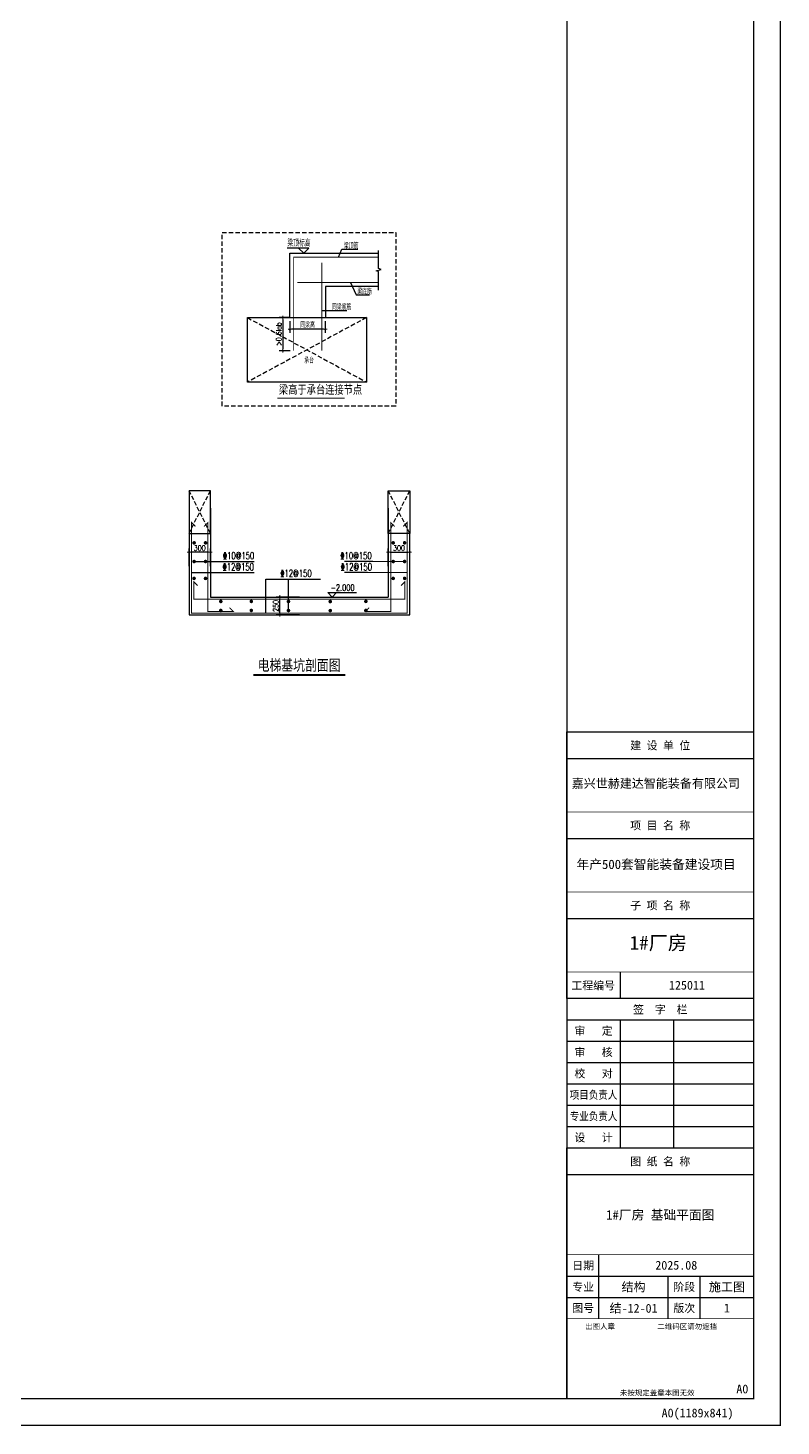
# Model space of a CAD drawing. Extents: x -1201378 to 2367219, y -619313 to 244905.
# Drawn here: x -75104 to -32781, y 118680 to 197304 of the extents above; entities that cross this region are included whole.
import ezdxf
from ezdxf.enums import TextEntityAlignment as Align

# ---------------------------------------------------------------- set-up
doc = ezdxf.new("R2010")
doc.units = 0
doc.header["$LTSCALE"] = 1000
doc.linetypes.add('DASH', pattern=[0.35, 0.25, -0.1])
doc.linetypes.add('HIDDEN', pattern=[0.375, 0.25, -0.125])
doc.layers.get('0').update_dxf_attribs({"linetype": 'CONTINUOUS'})
doc.layers.get('Defpoints').update_dxf_attribs({"linetype": 'CONTINUOUS'})
for name, color, linetype in [('0-cxFrame', 155, 'CONTINUOUS'), ('S-BG', 131, 'CONTINUOUS'), ('S-DK', 161, 'CONTINUOUS'), ('S-SGJ', 21, 'CONTINUOUS'), ('S-SHAPE', 51, 'CONTINUOUS'), ('S-SHAPE1', 165, 'CONTINUOUS'), ('S-SHAPE2', 165, 'HIDDEN'), ('S-TEXT', 21, 'CONTINUOUS'), ('SGJ', 21, 'CONTINUOUS'), ('建-文字', 7, 'CONTINUOUS')]:
    doc.layers.add(name, color=color, linetype=linetype)
for name, color, linetype, lineweight in [('0-cxText', 131, 'CONTINUOUS', 25), ('S-dim', 81, 'CONTINUOUS', 0), ('S-donut', 11, 'CONTINUOUS', 0), ('S-gj', 6, 'CONTINUOUS', 0)]:
    doc.layers.add(name, color=color, linetype=linetype, lineweight=lineweight)
doc.styles.add('cx_biaoti', font='')
doc.styles.add('cx_tuming', font='simhei.ttf')
doc.styles.add('cx_tuqian1', font='')
doc.styles.add('SS1', font='tj-romans1.shx', dxfattribs={"width": 0.7, "bigfont": 'tj-hztxt1.shx'})
doc.styles.add('TJ1', font='tj-romans1.shx', dxfattribs={"width": 0.7, "bigfont": 'tj-hztxt1.shx'})
doc.styles.add('TKZ1', font='tjromant.shx', dxfattribs={"width": 0.7, "bigfont": 'tjhts.shx'})
doc.styles.add('黑体', font='simhei.ttf', dxfattribs={"width": 0.8})
doc.styles.get('cx_biaoti').set_extended_font_data('SimSun')
doc.styles.get('cx_tuqian1').set_extended_font_data('SimSun')
doc.dimstyles.new('S-25-100', dxfattribs={"dimscale": 100, "dimtxt": 3, "dimasz": 1, "dimexe": 2, "dimexo": 0, "dimgap": 0.8, "dimtad": 1, "dimdec": 0, "dimlfac": 0.25, "dimzin": 0, "dimdsep": 46, "dimtxsty": 'SS1', "dimblk1": 'TT', "dimblk2": 'TT', "dimsah": 1, "dimcen": 1, "dimclrd": 256, "dimclre": 256, "dimclrt": 256, "dimadec": 0, "dimazin": 0, "dimtfac": 1, "dimtdec": 0, "dimtix": 1, "dimtmove": 2, "dimatfit": 0, "dimldrblk": 'TT', "dimfxl": 2, "dimtolj": 1, "dimtzin": 0, "dimarcsym": 0})
doc.dimstyles.new('S-25-100A', dxfattribs={"dimscale": 100, "dimtxt": 3, "dimasz": 1, "dimexe": 2, "dimexo": 2, "dimgap": 0.8, "dimtad": 1, "dimdec": 0, "dimlfac": 0.25, "dimzin": 0, "dimdsep": 46, "dimtxsty": 'SS1', "dimblk1": 'TT', "dimblk2": 'TT', "dimsah": 1, "dimcen": 1, "dimclrd": 256, "dimclre": 256, "dimclrt": 256, "dimadec": 0, "dimazin": 0, "dimtfac": 1, "dimtdec": 0, "dimtix": 1, "dimtmove": 2, "dimatfit": 0, "dimldrblk": 'TT', "dimfxl": 2, "dimtolj": 1, "dimtzin": 0, "dimarcsym": 0})

# ---------------------------------------------------------------- blocks, each defined once
blk = doc.blocks.new('zjcx_lan_qianzi(Dragon)')
for p, q in [((-7000, 4800), (0, 4800)), ((-5000, 4800), (-5000, 0)), ((-3000, 4800), (-3000, 0)), ((-7000, 4000), (0, 4000)), ((-7000, 3200), (0, 3200)), ((-7000, 2400), (0, 2400)), ((-7000, 1600), (0, 1600)), ((-7000, 800), (0, 800))]:
    blk.add_line(p, q)
at = {"const_width": 30}
blk.add_lwpolyline([(-7000, 5600), (0, 5600)], dxfattribs=at)
blk.add_lwpolyline([(-7000, 5600), (0, 5600), (0, 0), (-7000, 0)], close=True, dxfattribs=at)
at = {"style": 'cx_biaoti'}
for s, p in [('签  字  栏', (-3500, 5200)), ('审   定', (-6000, 4400)), ('审   核', (-6000, 3600)), ('校   对', (-6000, 2800)), ('设   计', (-6000, 400))]:
    blk.add_text(s, height=300, dxfattribs=at).set_placement(p, align=Align.MIDDLE)
at = {"style": 'cx_biaoti', "width": 0.85}
for s, p in [('项目负责人', (-6000, 2000)), ('专业负责人', (-6000, 1200))]:
    blk.add_text(s, height=300, dxfattribs=at).set_placement(p, align=Align.MIDDLE)
blk = doc.blocks.new('T-签字(Dragon)')
at = {"layer": '0-cxFrame'}
blk.add_blockref('zjcx_lan_qianzi(Dragon)', (0, 0), dxfattribs=at)
blk = doc.blocks.new('zjcx_lan_tuming(Dragon)')
for p, q in [((-7000, 8400), (0, 8400)), ((-5800, 3000), (-5800, 5400)), ((-7000, 4600), (0, 4600)), ((-3200, 3000), (-3200, 4600)), ((-2000, 3000), (-2000, 4600)), ((-7000, 3800), (0, 3800))]:
    blk.add_line(p, q)
at = {"const_width": 30}
for points in [[(-7000, 9400), (0, 9400)], [(-7000, 5400), (0, 5400)], [(-7000, 3000), (0, 3000)], [(-7000, 0), (0, 0)]]:
    blk.add_lwpolyline(points, dxfattribs=at)
blk.add_lwpolyline([(-7000, 9400), (0, 9400), (0, 0), (-7000, 0)], close=True)
at = {"style": 'cx_biaoti'}
for s, p in [('图 纸 名 称', (-3500, 8900)), ('日期', (-6388, 5000)), ('专业', (-6388, 4200)), ('阶段', (-2600, 4200)), ('图号', (-6388, 3400)), ('版次', (-2600, 3400))]:
    blk.add_text(s, height=300, dxfattribs=at).set_placement(p, align=Align.MIDDLE)
for s, p in [('出图人章', (-6316, 2607)), ('二维码区请勿遮挡', (-3609, 2607)), ('未按规定盖章本图无效', (-5013, 120))]:
    blk.add_text(s, height=200, dxfattribs=at).set_placement(p)
blk = doc.blocks.new('T-图签(Dragon)')
blk.add_blockref('zjcx_lan_tuming(Dragon)', (0, 0))
at = {"color": 3, "style": 'cx_biaoti'}
for s, p in [('2025.08', (-2900, 5000)), ('施工图', (-1000, 4200))]:
    blk.add_text(s, height=330, dxfattribs=at).set_placement(p, align=Align.MIDDLE)
blk = doc.blocks.new('zjcx_lan_xiangmu(Dragon)')
for p, q in [((-7000, 9000), (0, 9000)), ((-7000, 6000), (0, 6000)), ((-7000, 3000), (0, 3000)), ((-5000, 1000), (-5000, 0))]:
    blk.add_line(p, q)
at = {"const_width": 30}
for points in [[(-7000, 10000), (0, 10000)], [(-7000, 7000), (0, 7000)], [(-7000, 7000), (0, 7000)], [(-7000, 4000), (0, 4000)], [(-7000, 4000), (0, 4000)], [(-7000, 1000), (0, 1000)], [(-7000, 0), (0, 0)]]:
    blk.add_lwpolyline(points, dxfattribs=at)
blk.add_lwpolyline([(-7000, 10000), (0, 10000), (0, 0), (-7000, 0)], close=True)
at = {"style": 'cx_biaoti'}
for s, p in [('建 设 单 位', (-3500, 9500)), ('项 目 名 称', (-3500, 6500)), ('子 项 名 称', (-3500, 3500)), ('工程编号', (-6013, 500))]:
    blk.add_text(s, height=300, dxfattribs=at).set_placement(p, align=Align.MIDDLE)
blk = doc.blocks.new('T-项目(Dragon)')
blk.add_blockref('zjcx_lan_xiangmu(Dragon)', (0, 0))
at = {"color": 3, "style": 'cx_tuming'}
for s, height, p in [('嘉兴世赫建达智能装备有限公司', 330, (-6816, 7901)), ('年产500套智能装备建设项目 ', 350, (-6638, 4859))]:
    blk.add_text(s, height=height, dxfattribs=at).set_placement(p)
blk = doc.blocks.new('zjcx_T0(Dragon)')
at = {"layer": '0-cxFrame', "const_width": 50}
blk.add_lwpolyline([(0, 82100), (-7000, 82100), (-7000, 0), (0, 0)], close=True, dxfattribs=at)
at = {"layer": '0-cxFrame'}
for name, p in [('T-项目(Dragon)', (0, 15000)), ('T-签字(Dragon)', (0, 9400)), ('T-图签(Dragon)', (0, 0))]:
    blk.add_blockref(name, p, dxfattribs=at)
blk = doc.blocks.new('TK22.A0 L(Dragon)')
at = {"layer": '0-cxFrame', "color": 7, "const_width": 0.5}
blk.add_lwpolyline([(0, 0), (-1486, 0), (-1486, 841), (0, 841)], close=True, dxfattribs=at)
at = {"layer": '0-cxFrame', "const_width": 0.5}
for points in [[(-80, 10), (-1466, 10), (-1466, 831), (-80, 831)], [(-10, 10), (-80, 10), (-80, 831), (-10, 831)]]:
    blk.add_lwpolyline(points, close=True, dxfattribs=at)
at = {"layer": '0-cxFrame', "xscale": 0.009999999999999998, "yscale": 0.009999999999999998, "zscale": 0.009999999999999998}
blk.add_blockref('zjcx_T0(Dragon)', (-10, 10), dxfattribs=at)
at = {"style": '黑体', "flags": 4}
blk.add_attdef('图幅', text='', height=3.3, dxfattribs=at).set_placement((-40, 3), align=Align.RIGHT)
at = {"layer": '0-cxFrame', "style": '黑体'}
blk.add_text('(1189x841)', height=3.3, dxfattribs=at).set_placement((-40, 3))
at = {"layer": '0-cxText', "flags": 4}
for tag, height, style, p in [('建设单位', 3.5, 'cx_tuming', (-45, 240)), ('项目名称', 3.5, 'cx_tuming', (-45, 210)), ('子项名称', 3.5, 'cx_tuming', (-45, 180)), ('工程编号', 3.3, 'cx_tuqian1', (-35, 165)), ('图名1', 3.5, 'cx_tuming', (-45, 87)), ('图名2', 3.5, 'cx_tuming', (-45, 79)), ('图名3', 3.5, 'cx_tuming', (-45, 71)), ('出图日期', 3.3, 'cx_tuqian1', (-39, 60)), ('专业', 3.3, 'cx_tuqian1', (-55, 52)), ('图号', 3.3, 'cx_tuqian1', (-55, 44)), ('版次', 3.3, 'cx_tuqian1', (-20, 44))]:
    blk.add_attdef(tag, text='', height=height, dxfattribs=dict(at, style=style)).set_placement(p, align=Align.MIDDLE)
at = {"layer": 'Defpoints', "color": 6, "flags": 4}
for tag, height, style, p in [('tufu', 3.3, '黑体', (-12, 12)), ('dwfname', 4, 'cx_tuqian1', (-80, 3))]:
    blk.add_attdef(tag, text='', height=height, dxfattribs=dict(at, style=style)).set_placement(p, align=Align.RIGHT)
blk = doc.blocks.new('TT')
blk.add_line((-0.97, 0), (0.97, 0))
at = {"const_width": 0.45}
blk.add_lwpolyline([(-0.44, -0.44), (0.44, 0.44)], dxfattribs=at)
blk = doc.blocks.new('*D6587')
at = {"layer": 'Defpoints', "color": 0, "transparency": 16777216}
for p in [(-66052, 167826), (-66052, 167046), (-64852, 167046)]:
    blk.add_point(p, dxfattribs=at)
at = {"layer": 'S-dim', "lineweight": -2, "transparency": 16777216}
for p, q in [((-66052, 167046), (-66052, 168026)), ((-64952, 167826), (-65952, 167826)), ((-64852, 167046), (-64852, 168026))]:
    blk.add_line(p, q, dxfattribs=at)
at = {"layer": 'S-dim', "lineweight": -2, "transparency": 16777216, "xscale": 100, "yscale": 100, "zscale": 100, "rotation": 180}
blk.add_blockref('TT', (-66052, 167826), dxfattribs=at)
at = {"layer": 'S-dim', "lineweight": -2, "transparency": 16777216, "xscale": 100, "yscale": 100, "zscale": 100}
blk.add_blockref('TT', (-64852, 167826), dxfattribs=at)
at = {"layer": 'S-dim', "transparency": 16777216, "insert": (-65452, 168056), "char_height": 300, "attachment_point": 5, "style": 'SS1'}
blk.add_mtext('\\A1;300', dxfattribs=at)
blk = doc.blocks.new('*D6588')
at = {"layer": 'Defpoints', "color": 0, "transparency": 16777216}
for p in [(-53652, 167826), (-54852, 167046), (-53652, 167046)]:
    blk.add_point(p, dxfattribs=at)
at = {"layer": 'S-dim', "lineweight": -2, "transparency": 16777216}
for p, q in [((-54852, 167046), (-54852, 168026)), ((-54752, 167826), (-53752, 167826)), ((-53652, 167046), (-53652, 168026))]:
    blk.add_line(p, q, dxfattribs=at)
at = {"layer": 'S-dim', "lineweight": -2, "transparency": 16777216, "xscale": 100, "yscale": 100, "zscale": 100, "rotation": 180}
blk.add_blockref('TT', (-54852, 167826), dxfattribs=at)
at = {"layer": 'S-dim', "lineweight": -2, "transparency": 16777216, "xscale": 100, "yscale": 100, "zscale": 100}
blk.add_blockref('TT', (-53652, 167826), dxfattribs=at)
at = {"layer": 'S-dim', "transparency": 16777216, "insert": (-54252, 168056), "char_height": 300, "attachment_point": 5, "style": 'SS1'}
blk.add_mtext('\\A1;300', dxfattribs=at)
blk = doc.blocks.new('*D6589')
at = {"layer": 'Defpoints', "color": 0, "transparency": 16777216}
for p in [(-60949, 165300), (-59852, 165300), (-59852, 164300)]:
    blk.add_point(p, dxfattribs=at)
at = {"layer": 'S-dim', "lineweight": -2, "transparency": 16777216}
for p, q in [((-59852, 165300), (-61149, 165300)), ((-60949, 164400), (-60949, 165200)), ((-59852, 164300), (-61149, 164300))]:
    blk.add_line(p, q, dxfattribs=at)
at = {"layer": 'S-dim', "lineweight": -2, "transparency": 16777216, "xscale": 100, "yscale": 100, "zscale": 100}
for p, rotation in [((-60949, 165300), 90), ((-60949, 164300), 270)]:
    blk.add_blockref('TT', p, dxfattribs=dict(at, rotation=rotation))
at = {"layer": 'S-dim', "transparency": 16777216, "insert": (-61179, 164800), "char_height": 300, "attachment_point": 5, "rotation": 90, "style": 'SS1'}
blk.add_mtext('\\A1;250', dxfattribs=at)
blk = doc.blocks.new('*D6614')
at = {"layer": 'Defpoints', "color": 0, "transparency": 16777216}
for p in [(-60172, 181018), (-60781, 179152), (-60172, 179152)]:
    blk.add_point(p, dxfattribs=at)
at = {"layer": 'S-dim', "lineweight": -2, "transparency": 16777216}
for p, q in [((-60372, 181018), (-60981, 181018)), ((-60781, 180918), (-60781, 179252)), ((-60372, 179152), (-60981, 179152))]:
    blk.add_line(p, q, dxfattribs=at)
at = {"layer": 'S-dim', "lineweight": -2, "transparency": 16777216, "xscale": 100, "yscale": 100, "zscale": 100}
for p, rotation in [((-60781, 181018), 90), ((-60781, 179152), 270)]:
    blk.add_blockref('TT', p, dxfattribs=dict(at, rotation=rotation))
at = {"layer": 'S-dim', "transparency": 16777216, "insert": (-61011, 180085), "char_height": 300, "attachment_point": 5, "rotation": 90, "style": 'SS1'}
blk.add_mtext('\\A1;>0.6lab', dxfattribs=at)
blk = doc.blocks.new('*D6615')
at = {"layer": 'Defpoints', "color": 0, "transparency": 16777216}
for p in [(-60392, 181018), (-58392, 181018), (-60392, 180361)]:
    blk.add_point(p, dxfattribs=at)
at = {"layer": 'S-dim', "lineweight": -2, "transparency": 16777216}
for p, q in [((-60392, 180818), (-60392, 180161)), ((-58492, 180361), (-60292, 180361)), ((-58392, 180818), (-58392, 180161))]:
    blk.add_line(p, q, dxfattribs=at)
at = {"layer": 'S-dim', "lineweight": -2, "transparency": 16777216, "xscale": 100, "yscale": 100, "zscale": 100, "rotation": 180}
blk.add_blockref('TT', (-60392, 180361), dxfattribs=at)
at = {"layer": 'S-dim', "lineweight": -2, "transparency": 16777216, "xscale": 100, "yscale": 100, "zscale": 100}
blk.add_blockref('TT', (-58392, 180361), dxfattribs=at)
at = {"layer": 'S-dim', "transparency": 16777216, "insert": (-59392, 180591), "char_height": 300, "attachment_point": 5, "style": 'SS1'}
blk.add_mtext('\\A1;同梁高', dxfattribs=at)

msp = doc.modelspace()

# ---------------------------------------------------------------- linework, layer by layer
at = {"layer": 'S-BG', "flags": 128}
msp.add_lwpolyline([(-59894.2, 184924.4), (-59606.2, 184636.4), (-59318.2, 184924.4), (-60541.9, 184924.4)], dxfattribs=at)
at = {"layer": 'S-BG'}
msp.add_lwpolyline([(-57756.5, 165549.7), (-58006.5, 165299.7), (-58256.5, 165549.7), (-56647.5, 165549.7), (-56647.5, 165549.7)], dxfattribs=at)
at = {"layer": 'S-DK'}
msp.add_line((-60392, 184516.4), (-60391.9, 184516.4), dxfattribs=at)
at = {"layer": 'S-donut', "const_width": 100}
for points in [[(-65718.1, 168347.9, -1), (-65818.1, 168347.9, -1)], [(-65076, 168347.9, -1), (-65176, 168347.9, -1)], [(-54628.2, 168347.9, 1), (-54528.2, 168347.9, 1)], [(-53986.1, 168347.9, 1), (-53886.1, 168347.9, 1)], [(-65718.1, 167298.5, -1), (-65818.1, 167298.5, -1)], [(-65076, 167298.5, -1), (-65176, 167298.5, -1)], [(-54628.2, 167298.5, 1), (-54528.2, 167298.5, 1)], [(-53986.1, 167298.5, 1), (-53886.1, 167298.5, 1)], [(-65718.1, 166348.7, -1), (-65818.1, 166348.7, -1)], [(-65076, 166348.7, -1), (-65176, 166348.7, -1)], [(-54628.2, 166348.7, 1), (-54528.2, 166348.7, 1)], [(-53986.1, 166348.7, 1), (-53886.1, 166348.7, 1)], [(-64317.7, 165053.3, 1), (-64217.7, 165053.3, 1)], [(-62602.8, 165053.3, 1), (-62502.8, 165053.3, 1)], [(-60515.3, 165053.3, 1), (-60415.3, 165053.3, 1)], [(-58165.6, 165045.7, 1), (-58065.6, 165045.7, 1)], [(-56162.7, 165055.4, 1), (-56062.7, 165055.4, 1)], [(-64317.7, 164545.6, 1), (-64217.7, 164545.6, 1)], [(-62602.8, 164545.6, 1), (-62502.8, 164545.6, 1)], [(-60515.3, 164545.6, 1), (-60415.3, 164545.6, 1)], [(-58165.6, 164538.1, 1), (-58065.6, 164538.1, 1)], [(-56162.7, 164547.8, 1), (-56062.7, 164547.8, 1)]]:
    msp.add_lwpolyline(points, format="xyb", close=True, dxfattribs=at)
at = {"layer": 'S-gj'}
for points, const_width in [([(-60172, 179152.4), (-60172, 184416.4), (-55398, 184416.4)], 45), ([(-58591.5, 184108.3), (-58591.5, 179152.4)], 45), ([(-59972, 182986.6), (-59972, 182986.6), (-55398, 182986.6)], 45), ([(-54006.9, 169273.9), (-53792.1, 169488.7), (-53792.1, 164397.8), (-65912.1, 164397.8), (-65912.1, 169488.7), (-65697.3, 169273.9)], 60), ([(-63781.4, 164704.3), (-63562.8, 164485.8), (-64992.1, 164485.8), (-64992.1, 169485.6), (-65210.7, 169267)], 60), ([(-55922.8, 164704.3), (-56141.4, 164485.8), (-54712.1, 164485.8), (-54712.1, 169485.6), (-54493.5, 169267)], 60), ([(-54137.8, 165941.2), (-53919.2, 166159.7), (-53919.2, 165182.7), (-65785, 165182.7), (-65785, 166159.7), (-65566.4, 165941.2)], 60)]:
    msp.add_lwpolyline(points, dxfattribs=dict(at, const_width=const_width))
at = {"layer": 'S-SGJ'}
for points in [[(-65803.6, 167298.5), (-65803.6, 167298.5), (-63980.4, 167298.5), (-62392.1, 167298.5)], [(-53926, 167289.4), (-53926, 167289.4), (-55723.8, 167298.5), (-57312.1, 167298.5)], [(-53926, 167289.4), (-53926, 167289.4), (-55723.8, 167298.5), (-57312.1, 167298.5)], [(-65912.1, 166673.2), (-63674.6, 166673.2), (-62392.1, 166673.2)], [(-61744.6, 164379.3), (-61744.6, 166311.2), (-59231, 166311.2), (-58661.3, 166311.2)], [(-60465.3, 164527.1), (-60465.3, 166311.2)], [(-53792.1, 166664), (-53792.1, 166664), (-56029.6, 166673.2), (-57312.1, 166673.2)], [(-53792.1, 166664), (-53792.1, 166664), (-56029.6, 166673.2), (-57312.1, 166673.2)]]:
    msp.add_lwpolyline(points, dxfattribs=at)
at = {"layer": 'S-SHAPE', "ltscale": 0.25}
for p, q in [((-60389.9, 181017.7), (-60389.9, 184636.4)), ((-60389.9, 184636.4), (-55398, 184636.4)), ((-55398, 182766.6), (-58391.7, 182766.6)), ((-58391.7, 182766.6), (-58391.7, 181017.7))]:
    msp.add_line(p, q, dxfattribs=at)
msp.add_lwpolyline([(-62773.1, 181017.7), (-56080.7, 181017.7), (-56080.7, 177386), (-62773.1, 177386)], close=True, dxfattribs=at)
at = {"layer": 'S-SHAPE', "linetype": 'ByBlock'}
for points in [[(-64852.1, 171280.1), (-66052.1, 171280.1), (-66052.1, 168880.1), (-64852.1, 168880.1)], [(-54852.1, 171280.1), (-53652.1, 171280.1), (-53652.1, 168880.1), (-54852.1, 168880.1)]]:
    msp.add_lwpolyline(points, close=True, dxfattribs=at)
for points in [[(-64852.1, 170299.7), (-64852.1, 165299.7)], [(-54852.1, 170299.7), (-54852.1, 165299.7)], [(-66052.1, 168880.1), (-66052.1, 164299.7), (-53652.1, 164299.7), (-53652.1, 168880.1)], [(-64852.1, 165299.7), (-54852.1, 165299.7)]]:
    msp.add_lwpolyline(points, dxfattribs=at)
at = {"layer": 'S-SHAPE1'}
msp.add_lwpolyline([(-55398, 182560.1), (-55398, 183605), (-55535.5, 183648.8), (-55260.5, 183723.8), (-55398, 183767.5), (-55398, 184791)], dxfattribs=at)
at = {"layer": 'S-SHAPE2'}
for p, q in [((-62773.1, 181017.7), (-56080.7, 177386)), ((-56080.7, 181017.7), (-62773.1, 177386))]:
    msp.add_line(p, q, dxfattribs=at)
msp.add_lwpolyline([(-64193.7, 185804), (-54433.7, 185804), (-54433.7, 176044), (-64193.7, 176044)], close=True, dxfattribs=at)
at = {"layer": 'S-SHAPE2', "linetype": 'DASH'}
for points in [[(-64852.1, 168880.1), (-66052.1, 171280.1)], [(-66052.1, 168880.1), (-64852.1, 171280.1)], [(-54852.1, 168880.1), (-53652.1, 171280.1)], [(-53652.1, 168880.1), (-54852.1, 171280.1)]]:
    msp.add_lwpolyline(points, dxfattribs=at)
at = {"layer": 'S-TEXT'}
for points, const_width in [([(-61084.5, 176483.3), (-57297.1, 176483.3)], 45), ([(-62446.4, 160912.8), (-57269.4, 160912.8)], 120)]:
    msp.add_lwpolyline(points, dxfattribs=dict(at, const_width=const_width))
at = {"layer": 'SGJ'}
for p, q in [((-57659.7, 184416.4), (-57462.7, 184867.1)), ((-57462.7, 184867.1), (-56573.8, 184867.1)), ((-56969.8, 182986.6), (-56664.6, 182288.3)), ((-56664.6, 182288.3), (-55908.9, 182288.3)), ((-58591.5, 181415.2), (-57174.6, 181415.2))]:
    msp.add_line(p, q, dxfattribs=at)

# ---------------------------------------------------------------- block references
at = {"layer": '0-cxFrame'}
ref = msp.add_blockref('TK22.A0 L(Dragon)', (-32818.2, 118717.3), dxfattribs=dict(at, xscale=150, yscale=150, zscale=150))
ref.add_attrib('图名2', '1#厂房 基础平面图', dxfattribs={"layer": '0-cxText', "height": 525, "style": 'cx_tuming'}).set_placement((-39568.2, 130567.3), align=Align.MIDDLE)
ref.add_attrib('工程编号', '125011', dxfattribs={"layer": '0-cxText', "height": 495, "style": 'cx_tuqian1'}).set_placement((-38068.2, 143467.3), align=Align.MIDDLE)
ref.add_attrib('图号', '结-12-01', dxfattribs={"layer": '0-cxText', "height": 495, "style": 'cx_tuqian1'}).set_placement((-41068.2, 125317.3), align=Align.MIDDLE)
ref.add_attrib('版次', '1', dxfattribs={"layer": '0-cxText', "height": 495, "style": 'cx_tuqian1'}).set_placement((-35818.2, 125317.3), align=Align.MIDDLE)
ref.add_attrib('专业', '结构', dxfattribs={"layer": '0-cxText', "height": 495, "style": 'cx_tuqian1'}).set_placement((-41068.2, 126517.3), align=Align.MIDDLE)
ref.add_attrib('图幅', 'A0', dxfattribs={"layer": '0', "height": 495, "style": '黑体'}).set_placement((-38818.2, 119167.3), align=Align.RIGHT)
ref.add_attrib('tufu', 'A0', dxfattribs={"layer": 'Defpoints', "color": 6, "height": 495, "style": '黑体'}).set_placement((-34618.2, 120517.3), align=Align.RIGHT)

# ---------------------------------------------------------------- texts
at = {"layer": 'S-BG', "style": 'SS1', "width": 0.7}
msp.add_text('梁顶标高', height=360, dxfattribs=at).set_placement((-60526.8, 185017.3))
at = {"layer": 'S-BG', "style": 'TJ1', "width": 0.7}
msp.add_text('-2.000', height=350, dxfattribs=at).set_placement((-56747.6, 165649.7), align=Align.RIGHT)
at = {"layer": 'S-SGJ', "style": 'SS1', "width": 0.7}
for s, p in [('%%15310@150', (-62388.1, 167423.5)), ('%%15310@150', (-55786.8, 167423.5)), ('%%15312@150', (-62405.4, 166798.2)), ('%%15312@150', (-59161.4, 166436.2)), ('%%15312@150', (-55769.5, 166798.2))]:
    msp.add_text(s, height=400, dxfattribs=at).set_placement(p, align=Align.RIGHT)
at = {"layer": 'S-TEXT', "style": 'SS1', "width": 0.8}
msp.add_text('梁高于承台连接节点', height=500, dxfattribs=at).set_placement((-61001.8, 176678.7, 0))
at = {"layer": 'S-TEXT', "style": 'TKZ1'}
msp.add_text('电梯基坑剖面图', height=700, dxfattribs=at).set_placement((-59866.9, 161093.1), align=Align.CENTER)
at = {"layer": 'SGJ', "style": 'SS1', "width": 0.7}
for s, p in [('梁顶筋', (-57348, 184903.2)), ('梁底筋', (-56594.5, 182325.3)), ('同梁底筋', (-58021.8, 181452.2)), ('承台', (-59576, 178446.1))]:
    msp.add_text(s, height=300, rotation=359.999997, dxfattribs=at).set_placement(p)
at = {"layer": '建-文字', "style": '黑体'}
msp.add_text('1#厂房', height=788.61, dxfattribs=at).set_placement((-41289.9, 145460.4))

# ---------------------------------------------------------------- dimensions: what is measured, and where the dimension line sits
at = {"layer": 'S-dim'}
dim = msp.add_linear_dim(base=(-60781.1, 179152.4), p1=(-60172.1, 181017.7), p2=(-60172, 179152.4), angle=270, text='>0.6lab', dimstyle='S-25-100A', dxfattribs=at)
dim.commit()
dim.dimension.update_dxf_attribs({"geometry": '*D6614', "text_midpoint": (-61011.1, 180085.1)})
dim = msp.add_linear_dim(base=(-60391.7, 180361), p1=(-58391.7, 181017.7), p2=(-60391.7, 181017.7), text='同梁高', dimstyle='S-25-100A', dxfattribs=at)
dim.commit()
dim.dimension.update_dxf_attribs({"geometry": '*D6615', "text_midpoint": (-59391.7, 180591)})
for base, p1, p2, angle, picture, middle in [((-66052.1, 167826.3), (-64852.1, 167045.9), (-66052.1, 167045.9), 180, '*D6587', (-65452.1, 168056.3)), ((-60948.6, 165299.7), (-59852.1, 164299.7), (-59852.1, 165299.7), 90, '*D6589', (-61178.6, 164799.7))]:
    dim = msp.add_linear_dim(base=base, p1=p1, p2=p2, angle=angle, dimstyle='S-25-100', dxfattribs=at)
    dim.commit()
    dim.dimension.update_dxf_attribs({"geometry": picture, "text_midpoint": middle})
dim = msp.add_linear_dim(base=(-53652.1, 167826.3), p1=(-54852.1, 167045.9), p2=(-53652.1, 167045.9), dimstyle='S-25-100', dxfattribs=at)
dim.commit()
dim.dimension.update_dxf_attribs({"geometry": '*D6588', "text_midpoint": (-54252.1, 168056.3)})

doc.saveas('drawing.dxf')
